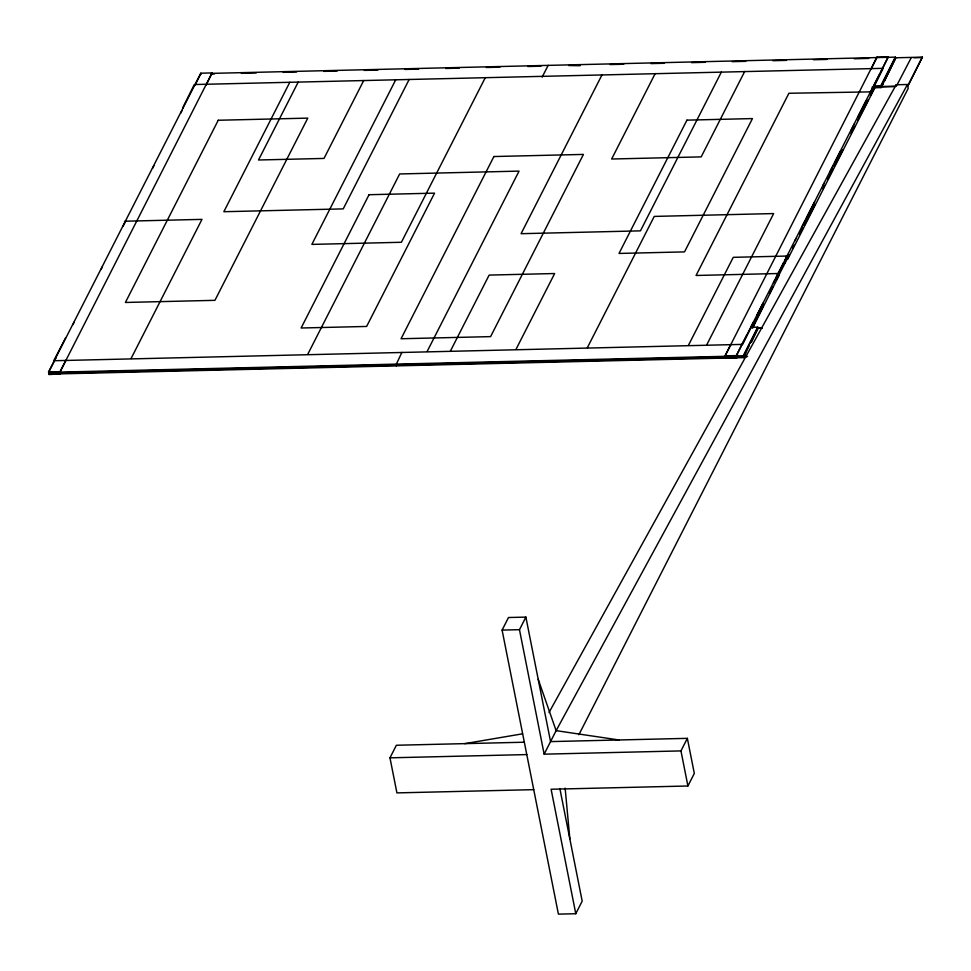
<?xml version="1.0" encoding="UTF-8"?>
<svg xmlns="http://www.w3.org/2000/svg" width="971" height="971" viewBox="0 0 971 971"><rect width="100%" height="100%" fill="white"/><g stroke="black" fill="none" stroke-linecap="round" stroke-linejoin="round"><path stroke-width="1.46" d="M870.489 92.051L871.521 91.857L883.125 68.334L195.244 84.513L194.212 84.695L183.106 106.98L183.167 108.351M752.95 327.057L754.722 323.197L753.63 323.064M60.275 373.847L49.072 374.551L48.55 371.942L200.779 73.189L212.066 72.922L206.168 85.108M55.954 358.02L48.635 372.379L743.191 355.884L757.829 327.166L750.765 327.324L753.508 321.935M72.886 324.787L74.257 322.081M101.057 269.513L102.428 266.819M123.026 226.377L125.781 220.975M152.568 168.408L153.94 165.713M180.727 113.134L182.099 110.439M194.868 85.375L200.863 73.626M65.919 360.362L59.935 372.111L212.066 72.922M131.109 358.469L201.98 219.373L125.599 221.194L124.567 221.376L124.834 222.007M289.795 82.268L223.84 211.714L343.224 208.886L409.179 79.428M298.218 82.062L258.504 159.997L324.011 158.431L363.724 80.508M395.755 79.743L311.861 244.401L401.399 242.277L485.306 77.619M307.771 354.269L399.651 173.955L519.048 171.114L427.167 351.441M401.897 352.388L396.047 364.78M542.146 77.134L548.142 65.373M450.508 350.883L489.141 275.084L554.647 273.531L516.014 349.329M602.008 74.852L521.063 233.695L640.459 230.855L721.392 72.012M655.17 73.59L611.645 159.013L701.183 156.889L744.708 71.453M587.394 347.63L654.248 216.412L773.644 213.571L706.779 344.802M533.734 789.654L396.921 792.894L389.966 757.829L396.374 745.255L524.255 742.22M502.104 630.094L508.501 617.52L525.881 617.107L550.557 741.601L687.359 738.348L694.314 773.426L687.917 785.988L551.103 789.241L575.779 913.723L558.41 914.136L502.104 630.094L519.473 629.681L525.881 617.107M688.475 345.239L733.263 257.327L786.304 256.065L787.505 256.757L786.474 256.939L786.304 256.065M730.823 344.571L724.839 356.321L876.971 57.131L888.271 56.864L881.037 71.66M871.072 69.317L876.971 57.131M746.772 335.165L736.127 356.054L888.271 56.864M756.943 315.199L763.133 303.061M773.438 282.84L774.809 280.146M776.181 277.451L783.731 262.619M785.114 259.925L787.857 254.536M794.727 241.051L796.099 238.356M801.597 227.566L805.032 220.83M806.403 218.135L814.645 201.956M822.886 185.777L824.258 183.082M829.756 172.304L833.191 165.556M834.562 162.861L840.752 150.736M851.045 130.515L854.48 123.766M857.915 117.03L866.156 100.85M870.283 92.767L873.026 87.366M879.702 74.269L873.718 86.018L880.77 85.861L895.408 57.131L212.151 73.359M737.802 355.18L736.564 358.226L725.179 358.056M751.797 327.725L754.54 322.323M760.73 310.198L763.473 304.797M784.083 264.355L785.454 261.66M812.242 209.093L813.613 206.398M863.753 107.987L865.137 105.293M871.315 93.155L874.058 87.766L881.122 87.596L883.112 83.676M752.331 327.276L763.303 305.744M769.469 293.63L772.904 286.906M776.327 280.17L789.362 254.608M792.785 247.872L794.157 245.19M799.643 234.424L803.078 227.687M804.449 224.993L814.73 204.808M822.959 188.665L824.33 185.971M827.753 179.247L833.239 168.481M834.611 165.786L842.84 149.631M851.069 133.488L854.504 126.764M857.927 120.028L868.22 99.843M870.271 95.801L875.065 86.383M752.598 328.113L778.9 275.74L777.807 275.606L777.977 276.48M787.906 258.82L786.716 258.14L786.886 259.002L787.906 258.82L875.017 87.475M757.829 327.166L743.313 356.539L743.191 355.884M895.408 57.131L880.903 86.504L880.77 85.861M749.394 345.227L743.531 357.631L48.987 374.126M750.717 342.605L758.035 328.247L762.271 328.149M743.531 357.631L745.534 353.711M751.518 341.962L758.035 328.247M884.447 81.066L895.626 58.211L881.122 87.596M687.359 738.348L680.962 750.911L544.148 754.164L556.128 730.653L907.46 84.501L896.16 84.768L549.028 712.496M897.095 84.829L911.162 57.847M895.541 57.787L922.365 57.143L907.727 85.873L907.46 84.501M922.365 57.143L907.812 86.31L908.225 88.361L578.898 734.695M575.779 913.723L582.187 901.161L559.854 788.525M65.518 338.029L53.757 360.739L742.657 344.389L753.921 321.826M464.781 743.64L522.483 733.833M211.447 74.027L214.445 73.954M241.342 73.323L256.271 72.959M283.156 72.327L296.616 72M323.634 71.368L337.204 71.041M364.319 70.398L377.877 70.07M405.004 69.427L418.562 69.111M445.689 68.468L459.247 68.14M486.374 67.497L499.931 67.181M527.799 66.514L540.956 66.198M568.739 65.543L580.112 65.712M610.164 64.559L623.722 64.232M650.849 63.588L664.407 63.273M691.534 62.63L705.092 62.302M732.207 61.659L745.777 61.343M772.892 60.7L786.437 60.372M813.443 59.729L827.061 59.413M854.298 58.758L868.717 58.418M913.978 57.775L922.45 57.58M873.427 86.686L896.439 86.14L896.16 84.768M872.019 87.159L895.104 86.613M777.395 273.543L777.577 274.405L778.596 274.223L777.395 273.543L696.061 275.473L788.901 93.265L871.521 91.857M757.95 327.81L762.186 327.713M48.55 371.942L59.838 371.675M724.754 355.884L736.042 355.617M48.768 373.034L747.549 356.442M48.853 373.471L746.226 356.903M389.966 757.829L526.78 754.576M870.732 93.24L871.824 93.386M618.964 739.975L556.128 730.653L538.213 679.348M680.962 750.911L687.917 785.988M519.473 629.681L544.148 754.164M396.132 365.217L396.253 365.873M200.779 73.189L200.985 74.282M565.146 788.136L569.843 838.92M218.244 120.258L125.405 302.466L214.943 300.33L307.783 118.122L218.244 120.258M369.041 194.71L301.119 328.004L366.625 326.45L434.547 193.144L369.041 194.71M493.899 156.537L401.059 338.745L490.598 336.621L583.437 154.413L493.899 156.537M686.934 120.149L619.013 253.443L684.519 251.89L752.44 118.583L686.934 120.149"/></g></svg>
